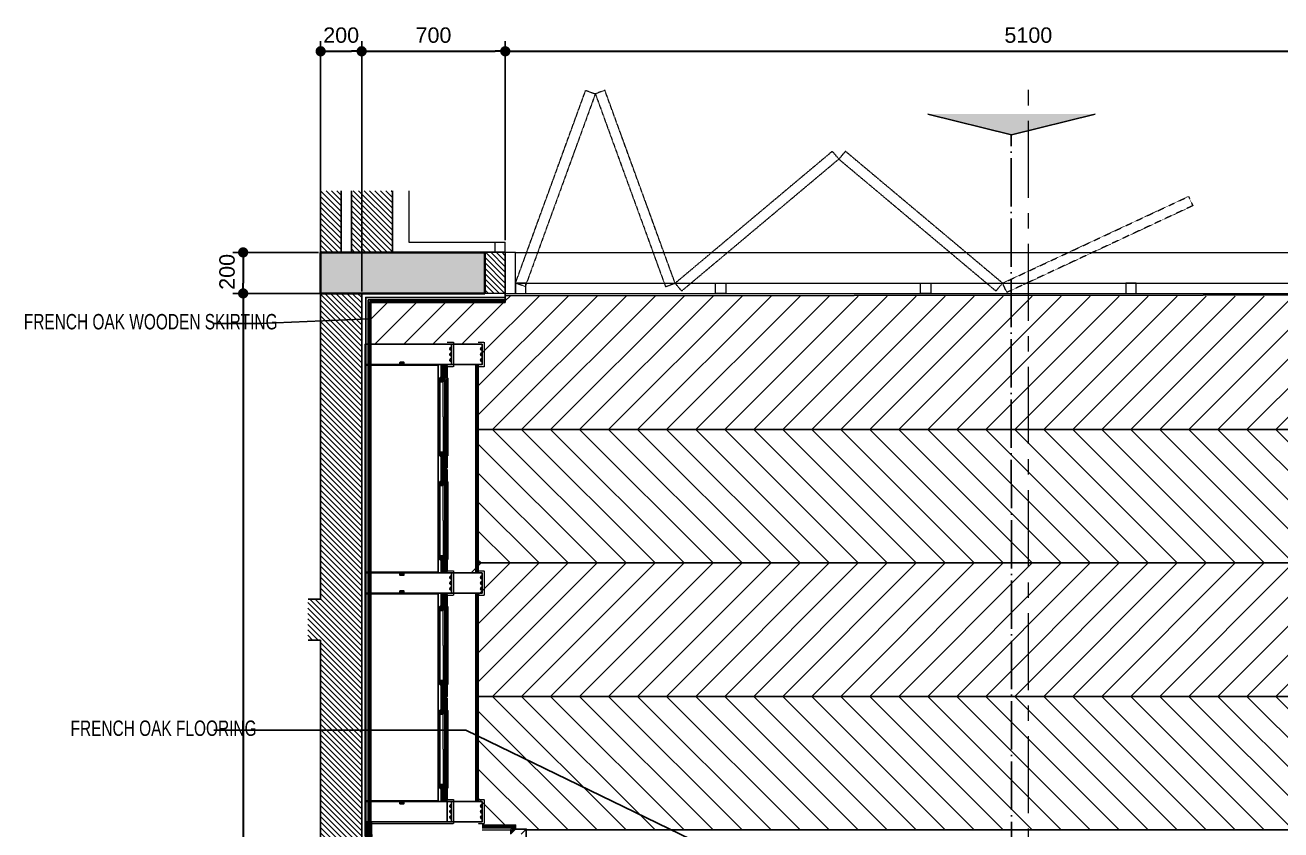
# Model space of a CAD drawing. Header units: inches. Extents: x 274057 to 444617, y 490067 to 635630.
# Drawn here: x 336737 to 342859, y 534575 to 538497 of the extents above; entities that cross this region are included whole.
import ezdxf

# ---------------------------------------------------------------- set-up
doc = ezdxf.new("R2010")
doc.units = ezdxf.units.IN
doc.header["$MEASUREMENT"] = 0
for name, pattern in [('ACAD_ISO04W100', [30, 24, -3, 0, -3]), ('CENTERX2', [4, 2.5, -0.5, 0.5, -0.5]), ('DASHED2', [0.375, 0.25, -0.125]), ('HIDDEN', [0.375, 0.25, -0.125]), ('xref 1st floor_$0$HIDDEN', [0.375, 0.25, -0.125])]:
    doc.linetypes.add(name, pattern=pattern)
for name, color, linetype in [('Bedmould', 7, 'HIDDEN'), ('Calliper Wood plan', 1, 'Continuous'), ('CQ centerline', 8, 'Continuous'), ('CQ Grg Gypsum', 41, 'Continuous'), ('CQ Plaster', 1, 'Continuous'), ('CQ text label', 3, 'Continuous'), ('CQ Wall plan', 3, 'Continuous'), ('CQ Wood plan', 23, 'Continuous'), ('CQ wood skirting plan', 34, 'Continuous'), ('CQ_callout', 34, 'Continuous'), ('Layer1', 1, 'Continuous'), ('Layer7', 8, 'Continuous'), ('LIGHT', 4, 'Continuous'), ('Shelf', 7, 'Continuous'), ('WALLS LINE', 5, 'DASHED2'), ('WOOD 02', 32, 'Continuous'), ('Wood SECT', 1, 'Continuous'), ('xref 1st floor$0$CQ Wall hatch_CHB', 8, 'Continuous')]:
    doc.layers.add(name, color=color, linetype=linetype)
for name, color, linetype, lineweight in [('CQ plan and elev dimension', 252, 'Continuous', 35), ('CQ section line', 41, 'Continuous', 0), ('Glass', 4, 'Continuous', 0), ('WOOD-HID', 8, 'HIDDEN', 18), ('xref 1st floor_$0$A-FLOR-HIDN', 252, 'xref 1st floor_$0$HIDDEN', 0), ('xref 1st floor_$0$A-GLAZ', 134, 'Continuous', 18), ('xref 1st floor_$0$A-WALL-TILE', 8, 'Continuous', 9), ('xref 1st floor_$0$XREF-V2-FF_COLS$0$A-COLS', 5, 'Continuous', 40), ('xref 1st floor_$0$XREF-V2-FF_COLS$0$A-COLS-PATT', 252, 'Continuous', 20)]:
    doc.layers.add(name, color=color, linetype=linetype, lineweight=lineweight)
doc.styles.add('DIM 50', font='romans.shx', dxfattribs={"width": 0.75, "height": 100})
doc.styles.get("Standard").update_dxf_attribs({"font": 'arial.ttf'})
doc.dimstyles.new('CQ 50', dxfattribs={"dimscale": 0.5, "dimtxt": 150, "dimasz": 100, "dimexe": 100, "dimexo": 20, "dimgap": 80, "dimtad": 1, "dimdec": 0, "dimzin": 0, "dimdsep": 46, "dimtxsty": 'Standard', "dimblk": 'DOT', "dimcen": 100, "dimclrd": 250, "dimclre": 250, "dimclrt": 3, "dimadec": 0, "dimazin": 0, "dimtfac": 1, "dimtdec": 0, "dimtofl": 0, "dimtmove": 0, "dimatfit": 3, "dimfxl": 3, "dimtolj": 1, "dimtzin": 0, "dimlwd": -1, "dimarcsym": 0})
doc.dimstyles.get("Standard").update_dxf_attribs({"dimtxt": 0.18, "dimasz": 0.18, "dimexe": 0.18, "dimexo": 0.0625, "dimgap": 0.09, "dimtad": 0, "dimtih": 1, "dimtoh": 1, "dimdec": 4, "dimzin": 0, "dimdsep": 46, "dimtxsty": 'Standard', "dimcen": 0.09, "dimadec": 0, "dimazin": 0, "dimtfac": 1, "dimtdec": 4, "dimtofl": 0, "dimtmove": 0, "dimatfit": 3, "dimfxl": 1, "dimtolj": 1, "dimtzin": 0, "dimarcsym": 0})
pattern_1 = [(45, (20118.3853, -75328.2434), (-3.535533906, 3.535533906), [])]
pattern_2 = [(45, (20104.3854, -75328.2434), (-3.535533906, 3.535533906), [])]

# ---------------------------------------------------------------- blocks, each defined once
blk = doc.blocks.new('ff-15 wall plan')
at = {"layer": 'xref 1st floor$0$CQ Wall hatch_CHB'}
h = blk.add_hatch(dxfattribs=at)
h.set_pattern_fill('ANSI31', color=8, scale=150, angle=90)
h.paths.add_polyline_path([(479102.7, 550398.7), (478902.7, 550398.7), (478902.7, 550098.7), (479102.7, 550098.7)])
h.paths.add_polyline_path([(478852.7, 550398.7), (478752.7, 550398.7), (478752.7, 550098.7), (478852.7, 550098.7)])
h = blk.add_hatch(dxfattribs=at)
h.set_pattern_fill('ANSI31', color=8, scale=150, angle=90)
h.paths.add_polyline_path([(479552.7, 550099.1), (479652.7, 550099.1), (479652.7, 549899.1), (479552.7, 549899.1)])
h = blk.add_hatch(dxfattribs=at)
h.set_pattern_fill('ANSI31', color=8, scale=150, angle=90)
h.set_pattern_definition([(135, (4639.211, -2e-07), (-13.25825215, -13.25825215), [])])
h.paths.add_polyline_path([(478951.3, 549898.7), (478751.3, 549898.7), (478751.3, 548408.7), (478689.7, 548408.7), (478689.7, 548208.7), (478751.3, 548208.7), (478751.3, 546408.7), (478701.3, 546408.7), (478701.3, 546208.7), (478751.3, 546208.7), (478751.3, 542468.7), (478952.7, 542468.7), (478952.7, 543135.7), (479627.7, 543135.7), (479627.7, 542468.7), (479551.3, 542468.7), (479551.3, 542268.7), (479946.3, 542268.7), (479946.3, 543336), (478951.3, 543336)])
at = {"layer": 'xref 1st floor_$0$XREF-V2-FF_COLS$0$A-COLS-PATT'}
blk.add_hatch(color=256, dxfattribs=at).paths.add_polyline_path([(478752.7, 550098.7), (478752.7, 549898.7), (479552.7, 549898.7), (479552.7, 550098.7)])
at = {"layer": 'CQ centerline', "linetype": 'CENTERX2', "lineweight": 0, "ltscale": 150}
blk.add_line((482202.7, 541965.3, 0), (482202.7, 550951.8, 0), dxfattribs=at)
at = {"layer": 'CQ Plaster'}
blk.add_lwpolyline([(479652.7, 549898.7), (479652.7, 549879.1), (478972.7, 549879.1), (478972.7, 543356), (479966.7, 543356), (479966.7, 542248.7), (478752.7, 542248.7)], dxfattribs=at)
at = {"layer": 'CQ Wall plan'}
for p, q in [((478752.7, 550398.7), (478752.7, 550098.7)), ((478852.7, 550398.7), (478852.7, 550098.7)), ((478902.7, 550398.7), (478902.7, 550098.7)), ((479102.7, 550398.7), (479102.7, 550098.7)), ((478752.7, 549898.7), (478752.7, 548408.7)), ((478952.7, 549898.7), (478952.7, 543336)), ((478691, 548408.7), (478752.7, 548408.7)), ((478691, 548208.7), (478752.7, 548208.7)), ((478752.7, 548208.7), (478752.7, 546408.7))]:
    blk.add_line(p, q, dxfattribs=at)
at = {"layer": 'CQ Wall plan', "elevation": 0}
blk.add_lwpolyline([(479552.7, 550099.1), (479652.7, 550099.1), (479652.7, 549899.1), (479552.7, 549898.7)], close=True, dxfattribs=at)
at = {"layer": 'xref 1st floor_$0$A-FLOR-HIDN', "ltscale": 0.5, "elevation": 0}
for points in [[(480044.7, 550888.4), (480091.7, 550871.3), (479749.7, 549931.6), (479702.7, 549948.7)], [(480138.7, 550888.4), (480091.7, 550871.3), (480433.7, 549931.6), (480480.7, 549948.7)], [(481246.7, 550591.5), (481278.9, 550553.2), (480512.8, 549910.4), (480480.7, 549948.7)], [(481311, 550591.5), (481278.9, 550553.2), (482044.9, 549910.4), (482077.1, 549948.7)], [(482983.4, 550371.3), (483004.5, 550326), (482098.2, 549903.4), (482077.1, 549948.7)]]:
    blk.add_lwpolyline(points, close=True, dxfattribs=at)
at = {"layer": 'xref 1st floor_$0$A-GLAZ'}
for p, q in [((479702.7, 550098.7, 0), (484702.7, 550098.7, 0)), ((479702.7, 549948.7, 0), (484702.7, 549948.7, 0)), ((479702.7, 549898.7, 0), (484652.7, 549898.7, 0))]:
    blk.add_line(p, q, dxfattribs=at)
at = {"layer": 'xref 1st floor_$0$A-GLAZ', "elevation": 0}
for points in [[(479652.7, 549898.7), (479702.7, 549898.7), (479702.7, 550098.7), (479652.7, 550098.7)], [(479702.7, 549898.7), (479752.7, 549898.7), (479752.7, 549948.7), (479702.7, 549948.7)]]:
    blk.add_lwpolyline(points, close=True, dxfattribs=at)
at = {"layer": 'xref 1st floor_$0$A-GLAZ'}
for points in [[(480727.7, 549898.7), (480677.7, 549898.7), (480677.7, 549948.7), (480727.7, 549948.7)], [(481727.7, 549898.7), (481677.7, 549898.7), (481677.7, 549948.7), (481727.7, 549948.7)], [(482677.7, 549898.7), (482727.7, 549898.7), (482727.7, 549948.7), (482677.7, 549948.7)]]:
    blk.add_lwpolyline(points, close=True, dxfattribs=at)
at = {"layer": 'xref 1st floor_$0$A-WALL-TILE'}
for p, q in [((479182.7, 550398.7), (479182.7, 550148.7)), ((479182.7, 550148.7), (479652.7, 550148.7, 0)), ((479602.7, 550098.7, 0), (479602.7, 550148.7, 0)), ((479652.7, 550098.7, 0), (479652.7, 550148.7, 0))]:
    blk.add_line(p, q, dxfattribs=at)
at = {"layer": 'xref 1st floor_$0$XREF-V2-FF_COLS$0$A-COLS', "elevation": 0}
blk.add_lwpolyline([(478752.7, 550098.7), (478752.7, 549898.7), (479552.7, 549898.7), (479552.7, 550098.7)], close=True, dxfattribs=at)
blk.add_lwpolyline([(478752.7, 550098.7), (478752.7, 549898.7), (479552.7, 549898.7), (479552.7, 550098.7)], close=True, dxfattribs=at)
blk = doc.blocks.new('gf-14 section line plan')
at = {"layer": 'Layer1'}
for points in [[(511091.9, -30085.1), (511508.2, -30188.4), (511508.2, -30085.1)], [(511924.5, -30085.1), (511508.2, -30188.4), (511508.2, -30085.1)]]:
    blk.add_hatch(color=256, dxfattribs=at).paths.add_polyline_path(points)
for p in [(511091.9, -30085.1, 0), (511924.5, -30085.1, 0)]:
    blk.add_line(p, (511508.2, -30188.4, 0), dxfattribs=at)
at = {"layer": 'Layer1', "linetype": 'ACAD_ISO04W100', "ltscale": 10}
blk.add_line((511509.1, -39547.7, 0), (511506.7, -30188, 0), dxfattribs=at)
blk = doc.blocks.new('_Dot')
at = {"color": 0, "linetype": 'ByBlock', "lineweight": -2}
blk.add_line((-0.5, 0), (-1, 0), dxfattribs=at)
at = {"color": 0, "linetype": 'ByBlock', "const_width": 0.5}
blk.add_lwpolyline([(-0.25, 0, 1), (0.25, 0, 1)], format="xyb", close=True, dxfattribs=at)
blk = doc.blocks.new('*D107')
at = {"layer": 'CQ plan and elev dimension', "color": 250, "lineweight": -2, "transparency": 16777216}
for p, q in [((338177.8, 537199.2), (338177.8, 538419.5)), ((338377.8, 537199.2), (338377.8, 538419.5))]:
    blk.add_line(p, q, dxfattribs=at)
at = {"layer": 'CQ plan and elev dimension', "color": 250, "transparency": 16777216}
blk.add_line((338227.8, 538369.5), (338327.8, 538369.5), dxfattribs=at)
at = {"layer": 'Defpoints', "color": 0, "transparency": 16777216}
for p in [(338377.8, 538369.5), (338177.8, 537189.2, 0), (338377.8, 537189.2)]:
    blk.add_point(p, dxfattribs=at)
at = {"layer": 'CQ plan and elev dimension', "color": 250, "transparency": 16777216, "xscale": 50, "yscale": 50, "zscale": 50, "rotation": 180}
blk.add_blockref('_Dot', (338177.8, 538369.5), dxfattribs=at)
at = {"layer": 'CQ plan and elev dimension', "color": 250, "transparency": 16777216, "xscale": 50, "yscale": 50, "zscale": 50}
blk.add_blockref('_Dot', (338377.8, 538369.5), dxfattribs=at)
at = {"layer": 'CQ plan and elev dimension', "color": 3, "transparency": 16777216, "insert": (338277.8, 538447.8), "char_height": 75, "attachment_point": 5}
blk.add_mtext('\\A1;200', dxfattribs=at)
blk = doc.blocks.new('*D108')
at = {"layer": 'CQ plan and elev dimension', "color": 250, "lineweight": -2, "transparency": 16777216}
for p, q in [((338377.8, 537199.2), (338377.8, 538419.5)), ((339077.8, 537449.2), (339077.8, 538419.5))]:
    blk.add_line(p, q, dxfattribs=at)
at = {"layer": 'CQ plan and elev dimension', "color": 250, "transparency": 16777216}
blk.add_line((338427.8, 538369.5), (339027.8, 538369.5), dxfattribs=at)
at = {"layer": 'Defpoints', "color": 0, "transparency": 16777216}
for p in [(339077.8, 538369.5), (339077.8, 537439.2), (338377.8, 537189.2)]:
    blk.add_point(p, dxfattribs=at)
at = {"layer": 'CQ plan and elev dimension', "color": 250, "transparency": 16777216, "xscale": 50, "yscale": 50, "zscale": 50, "rotation": 180}
blk.add_blockref('_Dot', (338377.8, 538369.5), dxfattribs=at)
at = {"layer": 'CQ plan and elev dimension', "color": 250, "transparency": 16777216, "xscale": 50, "yscale": 50, "zscale": 50}
blk.add_blockref('_Dot', (339077.8, 538369.5), dxfattribs=at)
at = {"layer": 'CQ plan and elev dimension', "color": 3, "transparency": 16777216, "insert": (338727.8, 538447.8), "char_height": 75, "attachment_point": 5}
blk.add_mtext('\\A1;700', dxfattribs=at)
blk = doc.blocks.new('*D109')
at = {"layer": 'CQ plan and elev dimension', "color": 250, "lineweight": -2, "transparency": 16777216}
for p, q in [((339077.8, 537449.2), (339077.8, 538419.5)), ((344177.8, 537399.2), (344177.8, 538419.5))]:
    blk.add_line(p, q, dxfattribs=at)
at = {"layer": 'CQ plan and elev dimension', "color": 250, "transparency": 16777216}
blk.add_line((339127.8, 538369.5), (344127.8, 538369.5), dxfattribs=at)
at = {"layer": 'Defpoints', "color": 0, "transparency": 16777216}
for p in [(344177.8, 538369.5), (339077.8, 537439.2), (344177.8, 537389.2)]:
    blk.add_point(p, dxfattribs=at)
at = {"layer": 'CQ plan and elev dimension', "color": 250, "transparency": 16777216, "xscale": 50, "yscale": 50, "zscale": 50, "rotation": 180}
blk.add_blockref('_Dot', (339077.8, 538369.5), dxfattribs=at)
at = {"layer": 'CQ plan and elev dimension', "color": 250, "transparency": 16777216, "xscale": 50, "yscale": 50, "zscale": 50}
blk.add_blockref('_Dot', (344177.8, 538369.5), dxfattribs=at)
at = {"layer": 'CQ plan and elev dimension', "color": 3, "transparency": 16777216, "insert": (341627.8, 538447.8), "char_height": 75, "attachment_point": 5}
blk.add_mtext('\\A1;5100', dxfattribs=at)
blk = doc.blocks.new('*D100')
at = {"layer": 'CQ plan and elev dimension', "color": 250, "lineweight": -2, "transparency": 16777216}
for p, q in [((338167.8, 537389.2), (337750, 537389.2)), ((338367.8, 537189.2), (337750, 537189.2))]:
    blk.add_line(p, q, dxfattribs=at)
at = {"layer": 'CQ plan and elev dimension', "color": 250, "transparency": 16777216}
blk.add_line((337800, 537339.2), (337800, 537239.2), dxfattribs=at)
at = {"layer": 'Defpoints', "color": 0, "transparency": 16777216}
for p in [(338177.8, 537389.2, 0), (337800, 537189.2), (338377.8, 537189.2)]:
    blk.add_point(p, dxfattribs=at)
at = {"layer": 'CQ plan and elev dimension', "color": 250, "transparency": 16777216, "xscale": 50, "yscale": 50, "zscale": 50}
for p, rotation in [((337800, 537389.2), 90), ((337800, 537189.2), 270)]:
    blk.add_blockref('_Dot', p, dxfattribs=dict(at, rotation=rotation))
at = {"layer": 'CQ plan and elev dimension', "color": 3, "transparency": 16777216, "insert": (337721.7, 537294.2), "char_height": 75, "attachment_point": 5, "rotation": 90}
blk.add_mtext('\\A1;200', dxfattribs=at)
blk = doc.blocks.new('*D101')
at = {"layer": 'CQ plan and elev dimension', "color": 250, "lineweight": -2, "transparency": 16777216}
for p, q in [((338367.8, 537189.2), (337750, 537189.2)), ((339361.8, 530626.5), (337750, 530626.5))]:
    blk.add_line(p, q, dxfattribs=at)
at = {"layer": 'CQ plan and elev dimension', "color": 250, "transparency": 16777216}
blk.add_line((337800, 537139.2), (337800, 530676.5), dxfattribs=at)
at = {"layer": 'Defpoints', "color": 0, "transparency": 16777216}
for p in [(338377.8, 537189.2), (337800, 530626.5), (339371.8, 530626.5, 0)]:
    blk.add_point(p, dxfattribs=at)
at = {"layer": 'CQ plan and elev dimension', "color": 250, "transparency": 16777216, "xscale": 50, "yscale": 50, "zscale": 50}
for p, rotation in [((337800, 537189.2), 90), ((337800, 530626.5), 270)]:
    blk.add_blockref('_Dot', p, dxfattribs=dict(at, rotation=rotation))
at = {"layer": 'CQ plan and elev dimension', "color": 3, "transparency": 16777216, "insert": (337721.7, 533907.9), "char_height": 75, "attachment_point": 5, "rotation": 90}
blk.add_mtext('\\A1;6563', dxfattribs=at)
blk = doc.blocks.new('ff-15 wood parquet')
at = {"layer": 'Calliper Wood plan'}
for p, q in [((346794.1, 576292.3), (347378.5, 576876.6)), ((346794.1, 576433.7), (347237.1, 576876.6)), ((346818.1, 576599.1), (347095.6, 576876.6)), ((346869.4, 576226.1), (347519.9, 576876.6)), ((346932.5, 576854.9), (346954.2, 576876.6)), ((347010.8, 576226.1), (347661.3, 576876.6)), ((347152.2, 576226.1), (347802.7, 576876.6)), ((347293.7, 576226.1), (347944.2, 576876.6)), ((347435.1, 576226.1), (348085.6, 576876.6)), ((347576.5, 576226.1), (348227, 576876.6)), ((347717.9, 576226.1), (348368.4, 576876.6)), ((347859.4, 576226.1), (348509.9, 576876.6)), ((348000.8, 576226.1), (348651.3, 576876.6)), ((348142.2, 576226.1), (348792.7, 576876.6)), ((348283.6, 576226.1), (348934.1, 576876.6)), ((348425, 576226.1), (349075.5, 576876.6)), ((348566.5, 576226.1), (349217, 576876.6)), ((348707.9, 576226.1), (349358.4, 576876.6)), ((348849.3, 576226.1), (349499.8, 576876.6)), ((348990.7, 576226.1), (349641.2, 576876.6)), ((349132.1, 576226.1), (349782.6, 576876.6)), ((349273.6, 576226.1), (349924.1, 576876.6)), ((349415, 576226.1), (350065.5, 576876.6)), ((349556.4, 576226.1), (350206.9, 576876.6)), ((349697.8, 576226.1), (350348.3, 576876.6)), ((349839.3, 576226.1), (350489.8, 576876.6)), ((349980.7, 576226.1), (350631.2, 576876.6)), ((350122.1, 576226.1), (350772.6, 576876.6)), ((350263.5, 576226.1), (350914, 576876.6)), ((350404.9, 576226.1), (351055.4, 576876.6)), ((350546.4, 576226.1), (351196.9, 576876.6)), ((350687.8, 576226.1), (351338.3, 576876.6)), ((346277.5, 576765.6), (346356.7, 576844.8)), ((346295.4, 576642.1), (346498.1, 576844.8)), ((346436.9, 576642.1), (346639.6, 576844.8)), ((346578.3, 576642.1), (346781, 576844.8)), ((346719.7, 576642.1), (346922.4, 576844.8)), ((346794.1, 576226.1), (352174.1, 576226.1)), ((346869.4, 576226.1), (347519.9, 575575.6)), ((347010.8, 576226.1), (347661.3, 575575.6)), ((347152.2, 576226.1), (347802.7, 575575.6)), ((347293.7, 576226.1), (347944.2, 575575.6)), ((347435.1, 576226.1), (348085.6, 575575.6)), ((347576.5, 576226.1), (348227, 575575.6)), ((347717.9, 576226.1), (348368.4, 575575.6)), ((347859.4, 576226.1), (348509.9, 575575.6)), ((348000.8, 576226.1), (348651.3, 575575.6)), ((348142.2, 576226.1), (348792.7, 575575.6)), ((348283.6, 576226.1), (348934.1, 575575.6)), ((348425, 576226.1), (349075.5, 575575.6)), ((348566.5, 576226.1), (349217, 575575.6)), ((348707.9, 576226.1), (349358.4, 575575.6)), ((348849.3, 576226.1), (349499.8, 575575.6)), ((348990.7, 576226.1), (349641.2, 575575.6)), ((349132.1, 576226.1), (349782.6, 575575.6)), ((349273.6, 576226.1), (349924.1, 575575.6)), ((349415, 576226.1), (350065.5, 575575.6)), ((349556.4, 576226.1), (350206.9, 575575.6)), ((349697.8, 576226.1), (350348.3, 575575.6)), ((349839.3, 576226.1), (350489.8, 575575.6)), ((349980.7, 576226.1), (350631.2, 575575.6)), ((350122.1, 576226.1), (350772.6, 575575.6)), ((350263.5, 576226.1), (350914, 575575.6)), ((350404.9, 576226.1), (351055.4, 575575.6)), ((350546.4, 576226.1), (351196.9, 575575.6)), ((350687.8, 576226.1), (351338.3, 575575.6)), ((346794.1, 576160), (347378.5, 575575.6)), ((346794.1, 576018.5), (347237.1, 575575.6)), ((346794.1, 575877.1), (347095.6, 575575.6)), ((346794.1, 575735.7), (346954.2, 575575.6)), ((346794.1, 575594.3), (346812.8, 575575.6)), ((346764.9, 575527.7), (346812.8, 575575.6)), ((346788.1, 574985.3), (347378.5, 575575.6)), ((346788.1, 575126.7), (347237.1, 575575.6)), ((346788.1, 575268.1), (347095.6, 575575.6)), ((346788.1, 575409.5), (346954.2, 575575.6)), ((346794.1, 575575.6), (352174.1, 575575.6)), ((346869.4, 574925.1), (347519.9, 575575.6)), ((347010.8, 574925.1), (347661.3, 575575.6)), ((347152.2, 574925.1), (347802.7, 575575.6)), ((347293.7, 574925.1), (347944.2, 575575.6)), ((347435.1, 574925.1), (348085.6, 575575.6)), ((347576.5, 574925.1), (348227, 575575.6)), ((347717.9, 574925.1), (348368.4, 575575.6)), ((347859.4, 574925.1), (348509.9, 575575.6)), ((348000.8, 574925.1), (348651.3, 575575.6)), ((348142.2, 574925.1), (348792.7, 575575.6)), ((348283.6, 574925.1), (348934.1, 575575.6)), ((348425, 574925.1), (349075.5, 575575.6)), ((348566.5, 574925.1), (349217, 575575.6)), ((348707.9, 574925.1), (349358.4, 575575.6)), ((348849.3, 574925.1), (349499.8, 575575.6)), ((348990.7, 574925.1), (349641.2, 575575.6)), ((349132.1, 574925.1), (349782.6, 575575.6)), ((349273.6, 574925.1), (349924.1, 575575.6)), ((349415, 574925.1), (350065.5, 575575.6)), ((349556.4, 574925.1), (350206.9, 575575.6)), ((349697.8, 574925.1), (350348.3, 575575.6)), ((349839.3, 574925.1), (350489.8, 575575.6)), ((349980.7, 574925.1), (350631.2, 575575.6)), ((350122.1, 574925.1), (350772.6, 575575.6)), ((350263.5, 574925.1), (350914, 575575.6)), ((350404.9, 574925.1), (351055.4, 575575.6)), ((350546.4, 574925.1), (351196.9, 575575.6)), ((350687.8, 574925.1), (351338.3, 575575.6)), ((346788.1, 574925.1), (352174.1, 574925.1)), ((346869.4, 574925.1), (347519.9, 574274.6)), ((347010.8, 574925.1), (347661.3, 574274.6)), ((347152.2, 574925.1), (347802.7, 574274.6)), ((347293.7, 574925.1), (347944.2, 574274.6)), ((347435.1, 574925.1), (348085.6, 574274.6)), ((347576.5, 574925.1), (348227, 574274.6)), ((347717.9, 574925.1), (348368.4, 574274.6)), ((347859.4, 574925.1), (348509.9, 574274.6)), ((348000.8, 574925.1), (348651.3, 574274.6)), ((348142.2, 574925.1), (348792.7, 574274.6)), ((348283.6, 574925.1), (348934.1, 574274.6)), ((348425, 574925.1), (349075.5, 574274.6)), ((348566.5, 574925.1), (349217, 574274.6)), ((348707.9, 574925.1), (349358.4, 574274.6)), ((348849.3, 574925.1), (349499.8, 574274.6)), ((348990.7, 574925.1), (349641.2, 574274.6)), ((349132.1, 574925.1), (349782.6, 574274.6)), ((349273.6, 574925.1), (349924.1, 574274.6)), ((349415, 574925.1), (350065.5, 574274.6)), ((349556.4, 574925.1), (350206.9, 574274.6)), ((349697.8, 574925.1), (350348.3, 574274.6)), ((349839.3, 574925.1), (350489.8, 574274.6)), ((349980.7, 574925.1), (350631.2, 574274.6)), ((350122.1, 574925.1), (350772.6, 574274.6)), ((350263.5, 574925.1), (350914, 574274.6)), ((350404.9, 574925.1), (351055.4, 574274.6)), ((350546.4, 574925.1), (351196.9, 574274.6)), ((350687.8, 574925.1), (351338.3, 574274.6)), ((346788.1, 574865), (347378.5, 574274.6)), ((346788.1, 574723.5), (347237.1, 574274.6)), ((346788.1, 574582.1), (347095.6, 574274.6)), ((346788.1, 574440.7), (346791.1, 574437.7)), ((346798.1, 574430.7), (346930.5, 574298.4)), ((346674, 574413.4), (346674.1, 574413.4)), ((347033.1, 574274.6), (352174.1, 574274.6))]:
    blk.add_line(p, q, dxfattribs=at)
blk.add_lwpolyline([(346932.5, 576877.2), (352032.5, 576881.7)], dxfattribs=at)
blk = doc.blocks.new('cabinet 80 framed glass door')
at = {"layer": 'Layer7'}
h = blk.add_hatch(dxfattribs=at)
h.set_pattern_fill('ANSI31', color=256, scale=40)
h.set_pattern_definition(pattern_1)
h.paths.add_polyline_path([(352338.8, 505867.2), (352338.8, 505864.2), (352346.8, 505864.2), (352346.8, 505868.2, 0.414214), (352350.8, 505872.2), (352353.8, 505872.2, -0.414214), (352356.8, 505875.2), (352356.8, 505880.7), (352346.8, 505880.7), (352346.8, 505886.7), (352346.8, 505897.2), (352336.8, 505897.2), (352276.8, 505897.2), (352276.8, 505871.2, -0.397359), (352280.8, 505867.2)])
h = blk.add_hatch(dxfattribs=at)
h.set_pattern_fill('ANSI31', color=256, scale=40)
h.set_pattern_definition(pattern_2)
h.paths.add_polyline_path([(352346.8, 505903.2), (352339.8, 505903.2, 0.414214), (352336.8, 505900.2), (352336.8, 505897.2), (352346.8, 505897.2), (352346.8, 505886.7), (352356.8, 505886.7), (352356.8, 505897.2), (352356.8, 505900.2, 0.414214), (352353.8, 505903.2)])
h = blk.add_hatch(dxfattribs=at)
h.set_pattern_fill('ANSI31', color=256, scale=40)
h.set_pattern_definition(pattern_2)
h.paths.add_polyline_path([(352702.5, 505903.2, 0.414214), (352699.5, 505900.2), (352699.5, 505897.2), (352699.5, 505886.7), (352709.5, 505886.7), (352709.5, 505897.2), (352719.5, 505897.2), (352719.5, 505900.2, 0.414214), (352716.5, 505903.2), (352709.5, 505903.2)])
h = blk.add_hatch(dxfattribs=at)
h.set_pattern_fill('ANSI31', color=256, scale=40)
h.set_pattern_definition(pattern_1)
h.paths.add_polyline_path([(352775.5, 505867.2, -0.397359), (352779.5, 505871.2), (352779.5, 505897.2), (352709.5, 505897.2), (352709.5, 505886.7), (352709.5, 505880.7), (352699.5, 505880.7), (352699.5, 505875.2, -0.414214), (352702.5, 505872.2), (352705.5, 505872.2, 0.414214), (352709.5, 505868.2), (352709.5, 505864.2), (352717.5, 505864.2), (352717.5, 505867.2)])
at = {"color": 8, "elevation": 0.1}
for points in [[(352346.8, 505868.2), (352528.1, 505868.2)], [(352346.8, 505864.2), (352528.1, 505864.2)], [(352353.8, 505872.2), (352528.1, 505872.2)], [(352356.8, 505903), (352528.1, 505903)], [(352356.8, 505875.2), (352528.1, 505875.2)], [(352699.5, 505903), (352528.1, 505903)], [(352699.5, 505875.2), (352528.1, 505875.2)], [(352702.5, 505872.2), (352528.1, 505872.2)], [(352709.5, 505868.2), (352528.1, 505868.2)], [(352709.5, 505864.2), (352528.1, 505864.2)]]:
    blk.add_lwpolyline(points, dxfattribs=at)
at = {"layer": 'Glass', "color": 4, "elevation": 0.1}
for points in [[(352528.1, 505886.7), (352349.4, 505886.7), (352349.4, 505880.7), (352528.1, 505880.7)], [(352528.1, 505886.7), (352706.8, 505886.7), (352706.8, 505880.7), (352528.1, 505880.7)]]:
    blk.add_lwpolyline(points, dxfattribs=at)
at = {"layer": 'Wood SECT', "elevation": 0.1}
for points in [[(352356.8, 505880.7), (352356.8, 505875.2, 0.414214), (352353.8, 505872.2), (352350.8, 505872.2, -0.414214), (352346.8, 505868.2), (352346.8, 505864.2), (352338.8, 505864.2), (352338.8, 505867.2), (352280.8, 505867.2, 0.397359), (352276.8, 505871.2), (352276.8, 505897.2), (352346.8, 505897.2), (352346.8, 505886.7), (352346.8, 505886.7), (352346.8, 505880.7)], [(352699.5, 505880.7), (352699.5, 505875.2, -0.414214), (352702.5, 505872.2), (352705.5, 505872.2, 0.414214), (352709.5, 505868.2), (352709.5, 505864.2), (352717.5, 505864.2), (352717.5, 505867.2), (352775.5, 505867.2, -0.397359), (352779.5, 505871.2), (352779.5, 505897.2), (352709.5, 505897.2), (352709.5, 505886.7), (352709.5, 505886.7), (352709.5, 505880.7)]]:
    blk.add_lwpolyline(points, format="xyb", close=True, dxfattribs=at)
for points in [[(352346.8, 505886.7), (352356.8, 505886.7), (352356.8, 505897.2), (352356.8, 505900.2, 0.414214), (352353.8, 505903.2), (352346.8, 505903.2), (352339.8, 505903.2, 0.414214), (352336.8, 505900.2), (352336.8, 505897.2), (352346.8, 505897.2), (352346.8, 505886.7), (352356.8, 505886.7)], [(352709.5, 505886.7), (352699.5, 505886.7), (352699.5, 505897.2), (352699.5, 505900.2, -0.414214), (352702.5, 505903.2), (352709.5, 505903.2), (352716.5, 505903.2, -0.414214), (352719.5, 505900.2), (352719.5, 505897.2), (352709.5, 505897.2), (352709.5, 505886.7), (352699.5, 505886.7)]]:
    blk.add_lwpolyline(points, format="xyb", dxfattribs=at)
blk = doc.blocks.new('Hera-LED-IN Stick FR')
at = {"layer": 'LIGHT'}
blk.add_lwpolyline([(279111.9, -181006.8), (279128.7, -181006.8), (279132.3, -181006.5), (279132.3, -181005.7), (279108.3, -181005.7), (279108.3, -181006.5), (279111.9, -181006.8)], close=True, dxfattribs=at)
for points in [[(279110.6, -180998.9), (279110.6, -180998), (279110.4, -180998), (279110.4, -180997), (279110.6, -180997), (279110.6, -180994.5, -0.409431), (279111.3, -180993.8), (279120.3, -180993.8)], [(279110.5, -181005.7), (279110.5, -180999.9, -0.315372), (279112.3, -180997.3), (279116.6, -180997.3), (279116.6, -180999.6, 0.430061), (279117.2, -181000.2), (279121.7, -181000.2, 1), (279121.7, -180998.7), (279119.1, -180998.7, -0.431722), (279118.6, -180998.2), (279118.6, -180997.3), (279128, -180997.3), (279128.3, -180997.3, -0.315372), (279130.1, -180999.9), (279130.1, -181005.7)], [(279111.8, -180997.5), (279111.8, -180995.8), (279111.4, -180995.8), (279111.4, -180995.4, -0.418441), (279111.8, -180995), (279116, -180994.9), (279116, -180996.1, 1), (279116.7, -180996.1), (279116.7, -180994.9), (279120.3, -180994.9)], [(279129.9, -180998.9), (279129.9, -180998), (279130.1, -180998), (279130.1, -180997), (279129.9, -180997), (279129.9, -180994.5, 0.409431), (279129.2, -180993.8), (279120.3, -180993.8)], [(279128.8, -180997.5), (279128.8, -180995.8), (279129.1, -180995.8), (279129.1, -180995.4, 0.418441), (279128.7, -180995), (279124.6, -180994.9), (279124.6, -180996.1, -1), (279123.8, -180996.1), (279123.8, -180994.9), (279120.3, -180994.9)]]:
    blk.add_lwpolyline(points, format="xyb", dxfattribs=at)
for centre in [(279112.7, -181002.6), (279127.8, -181002.6)]:
    blk.add_circle(centre, 0.999, dxfattribs=at)
blk = doc.blocks.new('FF-15 Cabinet plan B rev')
at = {"layer": 'Layer7'}
h = blk.add_hatch(dxfattribs=at)
h.set_pattern_fill('ANSI31', color=256, scale=40, angle=-90)
h.set_pattern_definition([(315, (-192313.762, 866771.664), (3.535533906, 3.535533906), [])])
edge = h.paths.add_edge_path()
edge.add_arc((388884.6, 534525.7), 4.03, 119.30372, 299.30066)
edge.add_arc((388884.6, 534525.7), 4.03, 119.30072, 299.30366, ccw=False)
edge = h.paths.add_edge_path()
edge.add_line((388881.6, 534543.3), (388882.6, 534543.3))
edge.add_arc((388886.6, 534543.3), 4, 180, 270)
edge.add_line((388886.6, 534539.3), (388886.6, 534536.3))
edge.add_arc((388886.6, 534533.3), 3, 0, 90, ccw=False)
edge.add_line((388889.6, 534533.3), (388895.2, 534533.3))
edge.add_line((388895.2, 534533.3), (388895.2, 534543.3))
edge.add_line((388895.2, 534543.3), (388911.6, 534543.3))
edge.add_line((388911.6, 534543.3), (388911.6, 534613.3))
edge.add_line((388911.6, 534613.3), (388885.6, 534613.3))
edge.add_arc((388881.5, 534613.4), 4.12, 271.65829, 358.34171, ccw=False)
edge.add_line((388881.6, 534609.3), (388881.6, 534543.3))
at = {"color": 6, "lineweight": 0}
for p, q in [((388150.7, 534554.3, 0.1), (388126.7, 534578.3, 0.1)), ((388202.7, 534574.3, 0.1), (388178.7, 534598.3, 0.1)), ((388202.7, 534554.3, 0.1), (388178.7, 534578.3, 0.1)), ((388341.6, 534592.3, 0.1), (388184.7, 534592.3, 0.1)), ((388184.7, 534572.3, 0.1), (388184.7, 534592.3, 0.1)), ((388341.6, 534588.3, 0.1), (388188.7, 534588.3, 0.1)), ((388188.7, 534568.3, 0.1), (388188.7, 534588.3, 0.1)), ((388341.6, 534584.3, 0.1), (388192.7, 534584.3, 0.1)), ((388341.6, 534575.3, 0.1), (388201.7, 534575.3, 0.1))]:
    blk.add_line(p, q, dxfattribs=at)
at = {"color": 1, "elevation": 0.1}
blk.add_lwpolyline([(388341.6, 533028.3), (388178.7, 533028.3), (388178.7, 533048.3), (388126.7, 533048.3), (388126.7, 533234.3), (388178.7, 533234.3), (388178.7, 534392.3), (388126.7, 534392.3), (388126.7, 534578.3), (388178.7, 534578.3), (388178.7, 534598.3), (388341.6, 534598.3)], dxfattribs=at)
at = {"layer": 'Bedmould', "ltscale": 10}
for p, q in [((388192.7, 534564.3, 0.1), (388192.7, 534584.3, 0.1)), ((388201.7, 534555.3, 0.1), (388201.7, 534575.3, 0.1))]:
    blk.add_line(p, q, dxfattribs=at)
at = {"layer": 'Shelf', "ltscale": 5}
for p, q in [((388126.7, 534578.3, 0.1), (388126.7, 534392.3, 0.1)), ((388178.7, 534578.3, 0.1), (388126.7, 534578.3, 0.1)), ((388341.6, 534598.3, 0.1), (388178.7, 534598.3, 0.1)), ((388178.7, 534598.3, 0.1), (388178.7, 534578.3, 0.1))]:
    blk.add_line(p, q, dxfattribs=at)
at = {"layer": 'WOOD 02'}
for p, q in [((388365.6, 536842, 0), (388365.6, 535827.6, 0)), ((388368.6, 536842, 0), (388368.6, 535827.6, 0)), ((388371.6, 536842, 0), (388371.6, 535827.6, 0)), ((388365.6, 535727.6, 0), (388365.6, 534713.3, 0)), ((388368.6, 535727.6, 0), (388368.6, 534713.3, 0)), ((388371.6, 535727.6, 0), (388371.6, 534713.3, 0))]:
    blk.add_line(p, q, dxfattribs=at)
at = {"layer": 'WOOD 02', "elevation": 0}
for points in [[(388341.6, 536942), (388491.6, 536942), (388491.6, 536842), (388341.6, 536842)], [(388491.6, 536942), (388911.6, 536942), (388911.6, 536842), (388491.6, 536842)], [(388911.6, 536842), (388911.6, 535827.6), (388361.6, 535827.6), (388361.6, 536842)], [(388908.6, 536839), (388555.8, 536839), (388555.8, 535830.6), (388908.6, 535830.6)], [(388341.6, 535827.6), (388491.6, 535827.6), (388491.6, 535727.6), (388341.6, 535727.6)], [(388491.6, 535827.6), (388911.6, 535827.6), (388911.6, 535727.6), (388491.6, 535727.6)], [(388911.6, 535727.6), (388911.6, 534713.3), (388361.6, 534713.3), (388361.6, 535727.6)], [(388908.6, 535724.6), (388555.8, 535724.6), (388555.8, 534716.3), (388908.6, 534716.3)], [(388341.6, 534713.3), (388511.6, 534713.3), (388511.6, 534613.3), (388341.6, 534613.3)], [(388491.6, 534713.3), (388911.6, 534713.3), (388911.6, 534613.3), (388491.6, 534613.3)]]:
    blk.add_lwpolyline(points, close=True, dxfattribs=at)
at = {"layer": 'Wood SECT', "elevation": 0}
for points in [[(388341.6, 536942), (388341.6, 536927, -1), (388341.6, 536912), (388341.6, 536899.5, -1), (388341.6, 536884.5), (388341.6, 536872, -1), (388341.6, 536857), (388341.6, 536842)], [(388491.6, 536942), (388491.6, 536927, -1), (388491.6, 536912), (388491.6, 536899.5, -1), (388491.6, 536884.5), (388491.6, 536872, -1), (388491.6, 536857), (388491.6, 536842)], [(388341.6, 535827.6), (388341.6, 535812.6, -1), (388341.6, 535797.6), (388341.6, 535785.1, -1), (388341.6, 535770.1), (388341.6, 535757.6, -1), (388341.6, 535742.6), (388341.6, 535727.6)], [(388491.6, 535827.6), (388491.6, 535812.6, -1), (388491.6, 535797.6), (388491.6, 535785.1, -1), (388491.6, 535770.1), (388491.6, 535757.6, -1), (388491.6, 535742.6), (388491.6, 535727.6)], [(388341.6, 534713.3), (388341.6, 534698.3, -1), (388341.6, 534683.3), (388341.6, 534670.8, -1), (388341.6, 534655.8), (388341.6, 534643.3, -1), (388341.6, 534628.3), (388341.6, 534613.3)], [(388491.6, 534713.3), (388491.6, 534698.3, -1), (388491.6, 534683.3), (388491.6, 534670.8, -1), (388491.6, 534655.8), (388491.6, 534643.3, -1), (388491.6, 534628.3), (388491.6, 534613.3)]]:
    blk.add_lwpolyline(points, format="xyb", dxfattribs=at)
blk.add_lwpolyline([(388895.2, 534533.3), (388889.6, 534533.3, 0.414214), (388886.6, 534536.3), (388886.6, 534539.3, -0.414214), (388882.6, 534543.3), (388878.6, 534543.3), (388878.6, 534551.3), (388881.6, 534551.3), (388881.6, 534609.3, 0.397359), (388885.6, 534613.3), (388911.6, 534613.3), (388911.6, 534543.3), (388901.2, 534543.3), (388901.2, 534543.3), (388895.2, 534543.3)], format="xyb", close=True, dxfattribs=at)
at = {"layer": 'WOOD-HID', "elevation": 0}
for points in [[(388361.6, 536952), (388331.6, 536952), (388331.6, 536832), (388361.6, 536832)], [(388511.6, 536952), (388481.6, 536952), (388481.6, 536832), (388511.6, 536832)], [(388361.6, 535837.6), (388331.6, 535837.6), (388331.6, 535717.6), (388361.6, 535717.6)], [(388511.6, 535837.6), (388481.6, 535837.6), (388481.6, 535717.6), (388511.6, 535717.6)], [(388361.6, 534723.3), (388331.6, 534723.3), (388331.6, 534603.3), (388361.6, 534603.3)], [(388511.6, 534723.3), (388481.6, 534723.3), (388481.6, 534603.3), (388881.6, 534603.3)]]:
    blk.add_lwpolyline(points, dxfattribs=at)
at = {"layer": 'CQ Grg Gypsum', "rotation": 270}
for p in [(-117355.4, 889115.8, -0.1), (-117355.4, 888610.1, -0.1), (-117355.4, 888001.4, -0.1), (-117355.4, 887495.7, -0.1)]:
    blk.add_blockref('cabinet 80 framed glass door', p, dxfattribs=at)
at = {"layer": 'WALLS LINE', "color": 1, "xscale": -1}
for p in [(667852.5, 717847.7, 0), (667852.5, 716733.4, 0)]:
    blk.add_blockref('Hera-LED-IN Stick FR', p, dxfattribs=at)
at = {"layer": 'WALLS LINE', "color": 1, "rotation": 180}
for p in [(667852.5, 354821.9, 0), (667852.5, 353707.6, 0)]:
    blk.add_blockref('Hera-LED-IN Stick FR', p, dxfattribs=at)

msp = doc.modelspace()

# ---------------------------------------------------------------- linework, layer by layer
at = {"layer": 'CQ wood skirting plan'}
msp.add_line((339077.8, 537169.7, 0), (339077.8, 537144.7, 0), dxfattribs=at)
at = {"layer": 'CQ wood skirting plan', "elevation": 0}
for points in [[(340396.4, 530646.5), (338397.8, 530646.5), (338397.8, 537169.7), (339077.8, 537169.7)], [(340471.4, 530658.5), (338409.8, 530658.5), (338409.8, 537157.7), (339077.8, 537157.7)], [(340471.4, 530666.5), (338417.8, 530666.5), (338417.8, 537149.7), (339077.8, 537149.7)], [(340471.4, 530671.5), (338422.8, 530671.5), (338422.8, 537144.7), (339077.8, 537144.7)]]:
    msp.add_lwpolyline(points, dxfattribs=at)

# ---------------------------------------------------------------- block references
at = {"layer": 'CQ Grg Gypsum', "xscale": -1}
msp.add_blockref('FF-15 Cabinet plan B rev', (727306.5, 0), dxfattribs=at)
at = {"layer": 'CQ section line', "xscale": 0.9800000000000004, "yscale": 0.9800000000000004, "zscale": 0.9800000000000004}
msp.add_blockref('gf-14 section line plan', (-159732.1, 567546.6, 0), dxfattribs=at)
at = {"layer": 'CQ Wood plan'}
msp.add_blockref('ff-15 wood parquet', (-7853.3, -39700.1, 0), dxfattribs=at)
at = {"layer": 'CQ wood skirting plan'}
msp.add_blockref('ff-15 wall plan', (-140574.9, -12709.4, 0), dxfattribs=at)

# ---------------------------------------------------------------- texts
at = {"layer": 'CQ text label', "color": 3, "ltscale": 500, "char_height": 75, "width": 1867.392, "attachment_point": 1, "style": 'DIM 50'}
for s, insert in [('{\\fCityBlueprint|b0|i0|c2|p2;FRENCH OAK WOODEN SKIRTING }', (336730.9, 537089, 0)), ('{\\fCityBlueprint|b0|i0|c2|p2;FRENCH OAK FLOORING }', (336958.6, 535107.5, 0))]:
    msp.add_mtext(s, dxfattribs=dict(at, insert=insert))

# ---------------------------------------------------------------- dimensions: what is measured, and where the dimension line sits
at = {"layer": 'CQ plan and elev dimension'}
dim = msp.add_linear_dim(base=(338377.8, 538369.5), p1=(338177.8, 537189.2, 0), p2=(338377.8, 537189.2), dimstyle='CQ 50', override={"dimtmove": 1}, dxfattribs=at)
dim.commit()
dim.dimension.update_dxf_attribs({"geometry": '*D107', "text_midpoint": (338277.8, 538369.5), "dimtype": 160})
for base, p1, p2, picture, middle in [((339077.8, 538369.5), (338377.8, 537189.2), (339077.8, 537439.2), '*D108', (338727.8, 538447.8)), ((344177.8, 538369.5, 0), (339077.8, 537439.2, 0), (344177.8, 537389.2, 0), '*D109', (341627.8, 538447.8, 0))]:
    dim = msp.add_linear_dim(base=base, p1=p1, p2=p2, dimstyle='CQ 50', override={"dimtmove": 1}, dxfattribs=at)
    dim.commit()
    dim.dimension.update_dxf_attribs({"geometry": picture, "text_midpoint": middle})
dim = msp.add_linear_dim(base=(337800, 537189.2), p1=(338177.8, 537389.2, 0), p2=(338377.8, 537189.2), angle=90, dimstyle='CQ 50', override={"dimtmove": 1}, dxfattribs=at)
dim.commit()
dim.dimension.update_dxf_attribs({"geometry": '*D100', "text_midpoint": (337800, 537294.2), "dimtype": 160})
dim = msp.add_linear_dim(base=(337800, 530626.5), p1=(338377.8, 537189.2), p2=(339371.8, 530626.5, 0), angle=90, dimstyle='CQ 50', override={"dimtmove": 1}, dxfattribs=at)
dim.commit()
dim.dimension.update_dxf_attribs({"geometry": '*D101', "text_midpoint": (337721.7, 533907.9)})

# ---------------------------------------------------------------- leaders
at = {"layer": 'CQ_callout'}
for points in [[(338417.8, 537065.2, 0), (337883.6, 537042.6, 0), (337656.3, 537042.6, 0)], [(340094.4, 534473.8, 0), (338885.2, 535061, 0), (337656.3, 535061, 0)]]:
    msp.add_leader(points, dimstyle='Standard', override={"dimasz": 10, "dimldrblk": 'Dot', "dimfxl": 0.1, "dimarcsym": 2}, dxfattribs=at)

doc.saveas('drawing.dxf')
